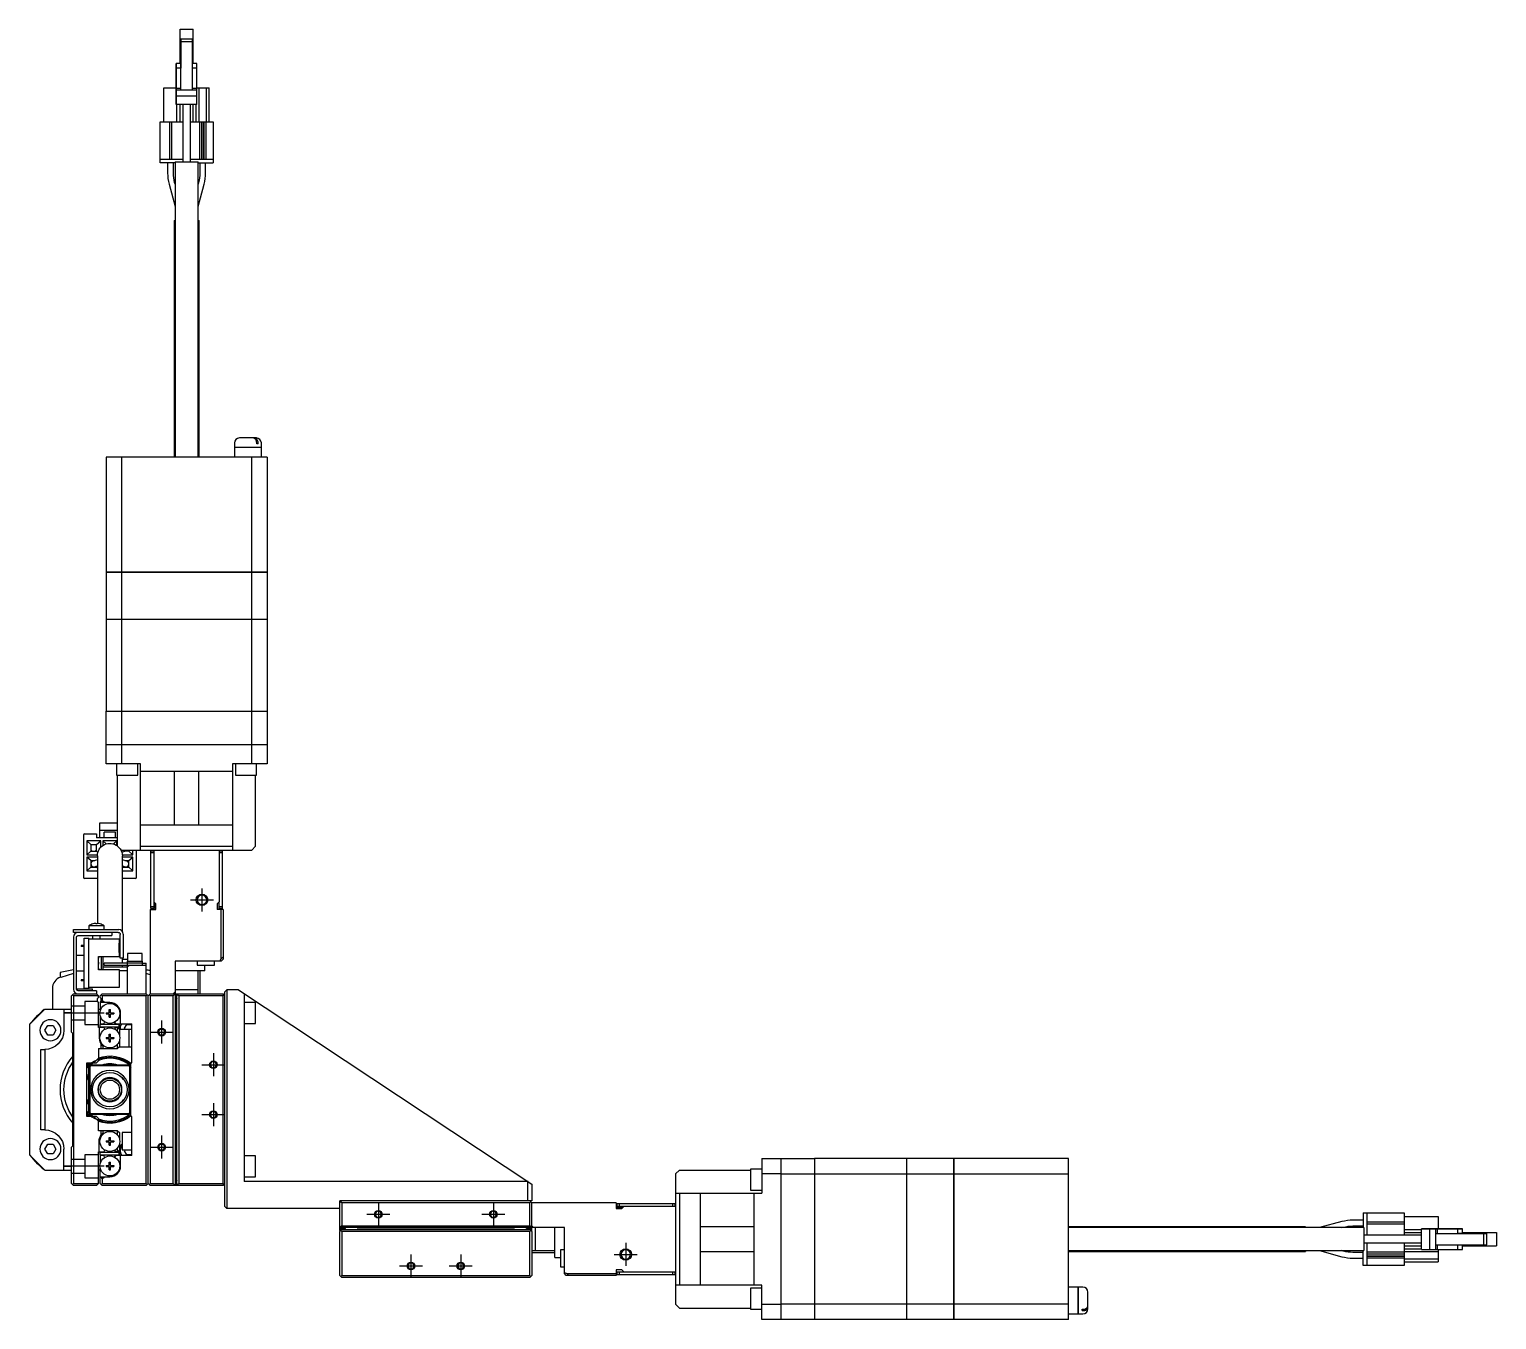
# Model space of a CAD drawing. Extents: x 0 to 1580, y -8 to 1316.
# Drawn here: x 0 to 382.6, y 493.7 to 830.3 of the extents above; entities that cross this region are included whole.
import ezdxf

# ---------------------------------------------------------------- set-up
doc = ezdxf.new("R2010")
doc.units = 0
doc.header["$LTSCALE"] = 0.5
doc.linetypes.add('CENTER', pattern=[50.8, 31.75, -6.35, 6.35, -6.35])
doc.linetypes.add('DASHED', pattern=[19.05, 12.7, -6.35])
for name, color, linetype in [('MSM_CENTER', 1, 'CENTER'), ('MSM_CONTINUOUS', 7, 'CONTINUOUS'), ('MSM_DASHED', 4, 'DASHED'), ('MSM_NARROW', 5, 'CONTINUOUS')]:
    doc.layers.add(name, color=color, linetype=linetype)

msp = doc.modelspace()

# ---------------------------------------------------------------- linework, layer by layer
at = {"layer": 'MSM_CENTER'}
for p, q in [((45, 606.24), (45, 600.24)), ((42, 603.24), (48, 603.24)), ((9, 573.74), (19.5, 573.74)), ((34.5, 571.74), (34.5, 565.74)), ((31.5, 568.74), (37.5, 568.74)), ((48, 563.24), (48, 557.24)), ((45, 560.24), (51, 560.24)), ((45, 547.24), (51, 547.24)), ((48, 550.24), (48, 544.24)), ((34.5, 541.74), (34.5, 535.74)), ((31.5, 538.74), (37.5, 538.74)), ((19.5, 533.74), (9, 533.74)), ((91, 524.24), (91, 518.24)), ((121, 524.24), (121, 518.24)), ((88, 521.24), (94, 521.24)), ((118, 521.24), (124, 521.24)), ((155.5, 513.74), (155.5, 507.74)), ((99.5, 510.74), (99.5, 504.74)), ((112.5, 510.74), (112.5, 504.74)), ((152.5, 510.74), (158.5, 510.74)), ((96.5, 507.74), (102.5, 507.74)), ((109.5, 507.74), (115.5, 507.74))]:
    msp.add_line(p, q, dxfattribs=at)
at = {"layer": 'MSM_CONTINUOUS'}
for p, q in [((39.3, 830.34), (42.7, 830.34)), ((39.3, 821.44), (39.3, 830.34)), ((39.3, 821.44), (39.3, 830.34)), ((39.3, 821.44), (39.3, 830.34)), ((42.7, 821.44), (42.7, 830.34)), ((39.5, 827.04), (39.5, 827.74)), ((42.5, 827.74), (39.5, 827.74)), ((39.5, 827.74), (39.5, 826.24)), ((42.5, 827.04), (39.5, 827.04)), ((39.5, 814.44), (39.5, 827.04)), ((42.5, 827.04), (42.5, 827.74)), ((42.5, 814.44), (42.5, 827.04)), ((39.5, 826.24), (39.5, 824.74)), ((39.5, 824.87), (39.5, 820.19)), ((39.5, 824.74), (39.5, 824.87)), ((38.3, 820.49), (38.3, 821.44)), ((38.3, 821.44), (38.3, 811.74)), ((39.5, 821.44), (38.3, 821.44)), ((38.3, 820.19), (38.3, 820.49)), ((38.3, 814.94), (38.3, 820.19)), ((39.5, 820.19), (38.3, 820.19)), ((39.5, 820.49), (39.5, 820.19)), ((39.5, 814.94), (39.5, 820.19)), ((43.7, 821.44), (42.5, 821.44)), ((43.7, 820.19), (42.5, 820.19)), ((43.7, 820.49), (43.7, 821.44)), ((43.7, 820.19), (43.7, 820.49)), ((43.7, 814.94), (43.7, 820.19)), ((35.1, 815.09), (38.3, 815.09)), ((35.1, 806.19), (35.1, 815.09)), ((38.3, 818.69), (38.3, 818.51)), ((38.3, 818.39), (38.3, 818.69)), ((38.3, 818.51), (38.3, 812.94)), ((38.3, 810.74), (38.3, 818.39)), ((38.3, 814.44), (38.3, 814.94)), ((39.5, 814.94), (38.3, 814.94)), ((39.5, 814.44), (39.5, 814.94)), ((43.7, 814.94), (42.5, 814.94)), ((43.7, 815.09), (46.9, 815.09)), ((43.7, 814.44), (43.7, 814.94)), ((44.25, 806.19), (44.25, 815.09)), ((46.15, 806.19), (46.15, 815.09)), ((46.9, 806.19), (46.9, 815.09)), ((38.3, 812.94), (38.3, 814.44)), ((43.7, 814.44), (38.3, 814.44)), ((43.7, 812.94), (38.3, 812.94)), ((38.3, 811.74), (38.3, 810.74)), ((43.7, 812.94), (43.7, 814.44)), ((43.7, 810.74), (43.7, 812.94)), ((38.3, 810.74), (38.3, 810.74)), ((43.7, 810.74), (38.3, 810.74)), ((38.5, 806.19), (38.5, 810.74)), ((39.3, 806.19), (39.3, 810.74)), ((40, 810.74), (40, 803.38)), ((40, 810.74), (40, 802.84)), ((42, 803.38), (42, 810.74)), ((42.7, 806.19), (42.7, 810.74)), ((43.5, 806.19), (43.5, 810.74)), ((34.1, 795.49), (34.1, 806.19)), ((34.1, 806.19), (40, 806.19)), ((36.55, 806.19), (36.55, 796.49)), ((37.05, 806.19), (37.05, 796.49)), ((42, 806.19), (47.9, 806.19)), ((44.4, 806.19), (44.4, 796.49)), ((44.9, 806.19), (44.9, 796.49)), ((44.95, 806.19), (44.95, 796.49)), ((45.45, 806.19), (45.45, 796.49)), ((45.5, 806.19), (45.5, 796.49)), ((46, 806.19), (46, 796.49)), ((47.9, 806.19), (47.9, 795.49)), ((40, 803.38), (40, 802.12)), ((40, 802.84), (40, 802.64)), ((40, 802.64), (40, 795.74)), ((40, 802.12), (40, 795.74)), ((42, 802.12), (42, 803.38)), ((42, 795.74), (42, 802.12)), ((34.1, 796.49), (40, 796.49)), ((42, 796.49), (47.9, 796.49)), ((38, 795.49), (34.1, 795.49)), ((36.05, 795.49), (36.05, 792.86)), ((37.55, 792.86), (37.55, 795.49)), ((38, 795.74), (44, 795.74)), ((38, 795.74), (38, 718.74)), ((44, 718.74), (44, 795.74)), ((44, 795.49), (47.9, 795.49)), ((44.45, 795.49), (44.45, 792.86)), ((45.95, 792.86), (45.95, 795.49)), ((36.43, 789.98), (38, 784.12)), ((38, 789.91), (37.88, 790.37)), ((44.12, 790.36), (44, 789.91)), ((44, 784.12), (45.57, 789.97)), ((37.75, 780.49), (38, 780.49)), ((37.75, 780.49), (37.75, 718.74)), ((44, 780.49), (44.25, 780.49)), ((44.25, 718.74), (44.25, 780.49)), ((59.2, 723.74), (54.8, 723.74)), ((53.5, 722.44), (53.5, 721.29)), ((60.5, 721.29), (53.5, 721.29)), ((60.5, 721.24), (53.5, 721.24)), ((53.5, 721.24), (53.5, 718.74)), ((53.55, 721.29), (53.55, 721.24)), ((59.29, 722.24), (59.29, 722.44)), ((59.65, 722.24), (59.29, 722.24)), ((59.65, 722.24), (59.65, 722.44)), ((60.45, 721.24), (60.45, 721.29)), ((60.5, 721.29), (60.5, 722.44)), ((60.5, 718.74), (60.5, 721.24)), ((20, 718.74), (20, 688.79)), ((62, 718.74), (20, 718.74)), ((24.03, 718.74), (24.03, 688.79)), ((57.97, 718.74), (57.97, 688.79)), ((62, 718.74), (62, 688.79)), ((20, 688.79), (62, 688.79)), ((20, 688.74), (20, 676.49)), ((20, 688.74), (62, 688.74)), ((20.05, 688.79), (20.05, 688.74)), ((24.03, 688.74), (24.03, 676.49)), ((24.29, 688.79), (24.29, 688.74)), ((57.71, 688.79), (57.71, 688.74)), ((57.97, 688.74), (57.97, 676.49)), ((61.95, 688.79), (61.95, 688.74)), ((62, 688.74), (62, 676.49)), ((20, 676.49), (62, 676.49)), ((20, 676.44), (20, 652.49)), ((20, 676.44), (62, 676.44)), ((20.05, 676.49), (20.05, 676.44)), ((24.03, 676.44), (24.03, 652.49)), ((24.29, 676.49), (24.29, 676.44)), ((57.71, 676.49), (57.71, 676.44)), ((57.97, 676.44), (57.97, 652.49)), ((61.95, 676.49), (61.95, 676.44)), ((62, 676.44), (62, 652.49)), ((20, 652.49), (62, 652.49)), ((20, 652.44), (62, 652.44)), ((20, 638.74), (20, 652.44)), ((20.05, 652.49), (20.05, 652.44)), ((24.03, 652.44), (24.03, 643.74)), ((24.29, 652.49), (24.29, 652.44)), ((57.71, 652.49), (57.71, 652.44)), ((57.97, 652.44), (57.97, 643.74)), ((61.95, 652.49), (61.95, 652.44)), ((62, 652.44), (62, 638.74)), ((20, 643.74), (62, 643.74)), ((24, 643.74), (24, 638.74)), ((58, 638.74), (58, 643.74)), ((29, 638.74), (20, 638.74)), ((22.75, 638.74), (22.75, 635.74)), ((22.75, 635.74), (28.25, 635.74)), ((23, 617.24), (23, 635.74)), ((28.25, 635.74), (28.25, 638.74)), ((29, 616.24), (29, 638.74)), ((53, 636.74), (29, 636.74)), ((37.79, 636.74), (37.79, 622.74)), ((44.21, 622.74), (44.21, 636.74)), ((62, 638.74), (53, 638.74)), ((53, 638.74), (53, 616.24)), ((53.75, 638.74), (53.75, 635.74)), ((53.75, 635.74), (59.25, 635.74)), ((59, 617.24), (59, 635.74)), ((59.25, 635.74), (59.25, 638.74)), ((14.1, 620.14), (14.1, 609.14)), ((14.4, 620.44), (17.5, 620.44)), ((17.5, 620.44), (17.5, 619.44)), ((23, 623.24), (18.3, 623.24)), ((18.3, 623.24), (18.3, 619.44)), ((23, 621.33), (18.3, 621.33)), ((22.5, 620.94), (19.5, 620.94)), ((19.5, 619.44), (19.5, 620.94)), ((22.5, 619.44), (22.5, 620.94)), ((53, 622.74), (29, 622.74)), ((18.6, 618.64), (15, 618.64)), ((15, 618.64), (15, 614.99)), ((16.05, 617.69), (15, 618.64)), ((16.05, 617.69), (16.05, 615.94)), ((16.05, 617.69), (17.55, 617.69)), ((16.42, 615.94), (16.05, 616.31)), ((17.55, 616.31), (17.17, 615.94)), ((23, 619.44), (17.5, 619.44)), ((17.55, 617.69), (18.6, 618.64)), ((17.55, 615.94), (17.55, 617.69)), ((18.6, 616.93), (18.6, 618.64)), ((22.8, 618.64), (19.2, 618.64)), ((19.2, 618.64), (19.2, 617.45)), ((20.07, 617.85), (19.2, 618.64)), ((21.93, 617.85), (22.8, 618.64)), ((22.8, 617.45), (22.8, 618.64)), ((23, 617.24), (24, 616.24)), ((24, 616.24), (58, 616.24)), ((24.1, 615.73), (25.4, 616.09)), ((25.87, 616.24), (25.57, 615.94)), ((25.95, 615.94), (25.95, 616.24)), ((27, 614.99), (27, 616.24)), ((27.9, 609.14), (27.9, 616.24)), ((29, 617.24), (53, 617.24)), ((31.7, 601.04), (31.7, 616.04)), ((31.7, 616.04), (32.5, 616.04)), ((32.5, 616.24), (32.5, 601.04)), ((49.5, 616.24), (49.5, 602.74)), ((49.5, 616.04), (50.3, 616.04)), ((50.3, 616.04), (50.3, 601.04)), ((58, 616.24), (59, 617.24)), ((16.05, 615.94), (15, 614.99)), ((15, 614.99), (17.76, 614.99)), ((15, 614.39), (15, 610.84)), ((17.75, 614.39), (15, 614.39)), ((16.05, 613.49), (15, 614.39)), ((16.05, 615.94), (17.55, 615.94)), ((16.05, 613.49), (16.05, 611.74)), ((16.05, 613.49), (17.11, 613.49)), ((17.75, 613.68), (16.59, 613.33)), ((17.55, 615.94), (17.88, 615.64)), ((17.75, 614.74), (17.75, 597.12)), ((24.27, 615.78), (24.12, 615.64)), ((24.24, 614.99), (27, 614.99)), ((24.25, 595.07), (24.25, 614.74)), ((27, 614.39), (24.25, 614.39)), ((25.41, 613.33), (24.25, 613.68)), ((25.95, 615.94), (24.86, 615.94)), ((24.89, 613.49), (25.95, 613.49)), ((25.95, 615.94), (27, 614.99)), ((25.95, 613.49), (27, 614.39)), ((25.95, 611.74), (25.95, 613.49)), ((27, 610.84), (27, 614.39)), ((32.5, 615.54), (31.7, 615.54)), ((50.3, 615.54), (49.5, 615.54)), ((17.75, 608.84), (14.4, 608.84)), ((16.05, 611.74), (15, 610.84)), ((15, 610.84), (17.75, 610.84)), ((16.42, 611.74), (16.05, 612.11)), ((16.05, 611.74), (17.55, 611.74)), ((17.01, 611.9), (17.75, 612.11)), ((17.46, 612.03), (17.17, 611.74)), ((17.55, 611.74), (17.55, 612.05)), ((17.55, 611.74), (17.75, 611.57)), ((24.25, 612.11), (24.99, 611.9)), ((24.45, 611.74), (24.25, 611.57)), ((24.25, 610.84), (27, 610.84)), ((27.6, 608.84), (24.25, 608.84)), ((24.45, 612.05), (24.45, 611.74)), ((24.45, 611.74), (25.95, 611.74)), ((24.82, 611.74), (24.54, 612.03)), ((25.95, 612.11), (25.57, 611.74)), ((25.95, 611.74), (27, 610.84)), ((31.5, 600.74), (31.5, 578.74)), ((31.5, 600.74), (33, 600.74)), ((31.7, 601.54), (32.5, 601.54)), ((32.5, 601.04), (31.7, 601.04)), ((32.5, 602.74), (33, 602.24)), ((32.75, 602.49), (32.75, 600.74)), ((33, 600.74), (33, 602.24)), ((49, 602.24), (49.5, 602.74)), ((49, 602.24), (49, 600.74)), ((50.5, 600.74), (49, 600.74)), ((49.5, 601.04), (49.5, 602.74)), ((49.5, 601.54), (50.3, 601.54)), ((50.3, 601.04), (49.5, 601.04)), ((50, 587.85), (50, 600.74)), ((50.5, 600.74), (50.5, 587.74)), ((16.57, 597), (16.55, 597)), ((17.3, 597), (17.3, 597.13)), ((17.7, 597), (17.3, 597)), ((17.7, 597.13), (17.7, 597)), ((18.45, 597), (18.43, 597)), ((11.5, 594.74), (11.5, 595.54)), ((11.5, 595.54), (23.3, 595.54)), ((23.2, 594.74), (11.5, 594.74)), ((11.5, 593.54), (11.5, 579.94)), ((12.3, 579.94), (12.3, 593.54)), ((12.7, 593.94), (21.5, 593.94)), ((14.3, 593.24), (15.5, 593.24)), ((14.3, 580.24), (14.3, 593.24)), ((19.5, 596.44), (15.5, 596.44)), ((15.5, 596.44), (15.5, 595.54)), ((15.5, 580.24), (15.5, 593.24)), ((16.5, 593.94), (16.5, 592.99)), ((18.5, 592.99), (18.5, 593.94)), ((19.5, 595.54), (19.5, 596.44)), ((21.5, 594.74), (21.5, 593.94)), ((23.7, 588.04), (23.7, 594.24)), ((24.5, 594.34), (24.5, 588.04)), ((14.3, 591.36), (13.5, 591.36)), ((13.5, 591.36), (13.5, 591.11)), ((14.3, 591.11), (13.5, 591.11)), ((23.5, 592.99), (15.5, 592.99)), ((23.4, 589.49), (23.4, 591.99)), ((23.5, 591.99), (23.4, 591.99)), ((23.4, 591.19), (23.5, 591.19)), ((23.4, 590.81), (23.5, 590.81)), ((23.4, 590.66), (23.5, 590.66)), ((23.4, 590.29), (23.5, 590.29)), ((23.5, 589.49), (23.4, 589.49)), ((23.5, 591.99), (23.5, 592.99)), ((23.5, 590.29), (23.5, 591.19)), ((23.5, 588.49), (23.5, 589.49)), ((29.4, 589.24), (25.6, 589.24)), ((25.6, 589.24), (25.6, 587.24)), ((29.4, 587.24), (29.4, 589.24)), ((14.3, 588.74), (12.3, 588.74)), ((18, 588.49), (23.5, 588.49)), ((18, 584.99), (18, 588.49)), ((18.7, 588.49), (18.7, 584.99)), ((19.2, 588.49), (19.2, 584.99)), ((19.2, 585.74), (25.5, 585.74)), ((19.5, 586.24), (19.5, 586.74)), ((29.5, 586.74), (19.5, 586.74)), ((19.5, 586.24), (30.5, 586.24)), ((24.5, 588.04), (23.7, 588.04)), ((24.25, 586.74), (24.25, 588.04)), ((24.25, 587.74), (25.6, 587.74)), ((24.25, 585.74), (24.25, 586.24)), ((25.5, 587.24), (25.5, 578.74)), ((25.5, 587.24), (29.5, 587.24)), ((25.5, 585.74), (26, 586.24)), ((29.5, 586.24), (29.5, 587.24)), ((29.5, 586.74), (30.5, 586.74)), ((30.5, 578.74), (30.5, 586.74)), ((38, 587.24), (38, 528.74)), ((50, 587.24), (38, 587.24)), ((43.75, 587.24), (43.75, 586.24)), ((43.75, 586.24), (48.25, 586.24)), ((45.75, 584.74), (45.75, 586.24)), ((48.25, 586.24), (48.25, 587.24)), ((49.69, 587.24), (50, 587.85)), ((50, 587.85), (50.5, 588.35)), ((50.5, 587.74), (50, 587.24)), ((8, 584.31), (8, 582.99)), ((11.5, 584), (8.17, 583.04)), ((12.3, 584.74), (14.3, 584.74)), ((13.5, 582.36), (13.5, 582.11)), ((14.3, 582.36), (13.5, 582.36)), ((14.3, 582.11), (13.5, 582.11)), ((23.5, 584.99), (18, 584.99)), ((23.5, 580.49), (23.5, 584.99)), ((25.5, 584.74), (23.5, 584.74)), ((31.5, 583.71), (30.5, 584)), ((45.75, 584.74), (38, 584.74)), ((44, 578.74), (44, 584.74)), ((44.5, 578.74), (44.5, 584.74)), ((6, 580.16), (6, 574.74)), ((11, 578.24), (11.5, 578.74)), ((11, 568.74), (11, 578.24)), ((11.25, 578.49), (11.5, 578.24)), ((11.5, 578.74), (17.5, 578.74)), ((11.5, 578.24), (11.5, 529.24)), ((18, 578.24), (11.5, 578.24)), ((12.5, 580.04), (16.5, 580.04)), ((12.5, 580.04), (12.5, 579.59)), ((17.5, 579.54), (12.7, 579.54)), ((14.3, 580.24), (15.5, 580.24)), ((15.22, 580.24), (15.22, 580.04)), ((15.5, 580.49), (23.5, 580.49)), ((16.5, 579.54), (16.5, 580.04)), ((17.5, 579.54), (17.5, 578.74)), ((17.5, 578.74), (18, 578.24)), ((18, 577.8), (18, 578.24)), ((18.5, 578.24), (19, 578.74)), ((18.5, 577.8), (18.5, 578.24)), ((18.75, 578.49), (19, 578.24)), ((19, 578.74), (30.5, 578.74)), ((19, 578.24), (19, 577.04)), ((30.5, 578.24), (19, 578.24)), ((31, 578.24), (30.5, 578.74)), ((30.5, 578.24), (30.75, 578.49)), ((30.5, 529.24), (30.5, 578.24)), ((31.5, 578.74), (31, 578.24)), ((31, 529.24), (31, 578.24)), ((31.5, 578.24), (31.25, 578.49)), ((31.5, 578.74), (38.7, 578.74)), ((31.5, 578.24), (31.5, 529.24)), ((37.5, 578.24), (31.5, 578.24)), ((38, 579.24), (37.5, 578.74)), ((38, 578.74), (37.5, 578.24)), ((37.5, 529.24), (37.5, 578.24)), ((44, 579.74), (38, 579.74)), ((38.2, 578.74), (38.2, 577.34)), ((38.4, 578.34), (38.4, 577.64)), ((39, 578.74), (38.5, 578.24)), ((38.5, 529.24), (38.5, 578.24)), ((38.7, 578.74), (38.8, 578.64)), ((38.7, 578.64), (38.9, 578.64)), ((38.75, 578.49), (39, 578.24)), ((39, 578.74), (50.5, 578.74)), ((39, 578.24), (39, 529.24)), ((50.5, 578.24), (39, 578.24)), ((51, 578.24), (50.5, 578.74)), ((50.5, 578.24), (50.75, 578.49)), ((50.5, 529.24), (50.5, 578.24)), ((51, 579.24), (51.5, 579.74)), ((51, 523.24), (51, 579.24)), ((51.5, 579.74), (51.5, 522.74)), ((54.5, 579.74), (51.5, 579.74)), ((54.5, 579.74), (131, 529.11)), ((56, 578.75), (56, 529.74)), ((4, 574.74), (0, 570.74)), ((4, 574.74), (11, 574.74)), ((9, 574.74), (9, 569.24)), ((18, 569.94), (18, 576.48)), ((18, 574.74), (18.5, 574.74)), ((18.5, 576.48), (18.5, 574.35)), ((21, 576.44), (18.5, 576.44)), ((19, 577.04), (18.58, 576.44)), ((19.6, 576.44), (19, 577.04)), ((20.85, 574.64), (21.14, 574.64)), ((20.85, 573.84), (20.85, 574.64)), ((21.14, 574.11), (20.85, 574.11)), ((21.14, 573.84), (21.14, 574.64)), ((38.5, 577.34), (38.2, 577.34)), ((38.38, 574.24), (38.38, 533.24)), ((38.5, 574.24), (38.38, 574.24)), ((59, 576.49), (56, 576.49)), ((59, 570.99), (59, 576.49)), ((0, 570.74), (0, 536.74)), ((4.06, 569.24), (4.78, 570.49)), ((4.78, 570.49), (6.22, 570.49)), ((6.22, 570.49), (6.94, 569.24)), ((11, 573.74), (9, 573.74)), ((18.4, 573.74), (18, 573.74)), ((23.38, 570.74), (18.38, 570.74)), ((18.38, 570.74), (18.38, 570.14)), ((18.38, 570.14), (23.38, 570.14)), ((18.5, 572.93), (18.5, 570.94)), ((18.5, 570.94), (19.46, 570.94)), ((19.46, 570.94), (19.63, 571.23)), ((20, 573.78), (20.79, 573.78)), ((20, 573.78), (20, 573.49)), ((20, 573.49), (20.79, 573.49)), ((20.53, 573.49), (20.53, 573.78)), ((20.85, 572.64), (20.85, 573.43)), ((20.85, 573.17), (21.14, 573.17)), ((20.85, 572.64), (21.14, 572.64)), ((21.14, 572.64), (21.14, 573.43)), ((21.2, 573.78), (22, 573.78)), ((21.2, 573.49), (22, 573.49)), ((21.47, 573.49), (21.47, 573.78)), ((22, 573.78), (22, 573.49)), ((22.37, 571.23), (22.54, 570.94)), ((22.54, 570.94), (26.7, 570.94)), ((23.38, 570.14), (23.38, 570.74)), ((23.8, 570.94), (23.8, 573.64)), ((24.85, 569.74), (25.42, 570.74)), ((25.42, 570.74), (26.58, 570.74)), ((26.58, 570.74), (26.7, 570.53)), ((26.7, 560.74), (26.7, 570.94)), ((56, 570.99), (59, 570.99)), ((4.78, 567.99), (4.06, 569.24)), ((6.22, 567.99), (4.78, 567.99)), ((6.94, 569.24), (6.22, 567.99)), ((11.35, 568.39), (11, 568.74)), ((11.35, 539.09), (11.35, 568.39)), ((19.46, 569.94), (18, 569.94)), ((18.2, 569.94), (18.2, 567.24)), ((19.46, 569.94), (19.63, 569.65)), ((20, 567.38), (20.79, 567.38)), ((20, 567.38), (20, 567.09)), ((20, 567.09), (20.79, 567.09)), ((20.53, 567.09), (20.53, 567.38)), ((20.85, 568.24), (21.14, 568.24)), ((20.85, 567.44), (20.85, 568.24)), ((21.14, 567.71), (20.85, 567.71)), ((20.85, 566.24), (20.85, 567.03)), ((20.85, 566.77), (21.14, 566.77)), ((21.14, 567.44), (21.14, 568.24)), ((21.14, 566.24), (21.14, 567.03)), ((21.2, 567.38), (22, 567.38)), ((21.2, 567.09), (22, 567.09)), ((21.47, 567.09), (21.47, 567.38)), ((22, 567.38), (22, 567.09)), ((22.37, 569.65), (22.54, 569.94)), ((23, 569.94), (22.54, 569.94)), ((23, 568.9), (23, 569.94)), ((23, 569.94), (23.5, 569.44)), ((23.5, 569.44), (23.5, 567.95)), ((26.7, 569.44), (23.5, 569.44)), ((23.5, 566.53), (23.5, 564.94)), ((25.02, 569.44), (24.85, 569.74)), ((26, 564.94), (26, 569.44)), ((3, 543.24), (3, 564.24)), ((3, 564.24), (4, 564.24)), ((4, 564.24), (4, 543.24)), ((18, 564.44), (23, 564.44)), ((18, 564.44), (18, 561.24)), ((18.7, 564.44), (18.7, 565.64)), ((19.2, 565.09), (19.2, 564.44)), ((20.85, 566.24), (21.14, 566.24)), ((23, 564.44), (23, 565.58)), ((23.5, 564.94), (23, 564.44)), ((23.5, 564.94), (26.7, 564.94)), ((15, 560.74), (17.5, 560.74)), ((15, 546.74), (15, 560.74)), ((15.5, 559.44), (16.3, 560.24)), ((15.5, 548.04), (15.5, 559.44)), ((15.8, 559.74), (15.8, 547.74)), ((26, 559.94), (16, 559.94)), ((16.3, 560.24), (25.7, 560.24)), ((16.79, 560.74), (18, 561.95)), ((18, 561.24), (17.5, 560.74)), ((25.7, 560.24), (26, 559.94)), ((26.2, 559.74), (26, 559.94)), ((26.2, 547.74), (26.2, 559.74)), ((26.2, 559.74), (26.5, 559.44)), ((26.5, 546.74), (26.5, 560.74)), ((26.5, 560.74), (26.7, 560.74)), ((24.2, 556.71), (24.2, 556.9)), ((24.2, 556.71), (24.42, 556.49)), ((24.42, 556.66), (24.42, 556.49)), ((24.42, 556.49), (24.56, 556.49)), ((18.03, 552.68), (18.03, 552.68)), ((23.96, 552.68), (23.96, 552.68)), ((24.42, 550.99), (24.2, 550.76)), ((24.42, 550.99), (24.42, 550.82)), ((24.56, 550.99), (24.42, 550.99)), ((24.56, 550.99), (24.56, 550.99)), ((15.8, 547.74), (15.5, 548.04)), ((15.8, 547.74), (16, 547.54)), ((16, 547.54), (26, 547.54)), ((16.3, 547.24), (16, 547.54)), ((25.7, 547.24), (16.3, 547.24)), ((19.56, 550.94), (19.62, 550.94)), ((19.69, 550.88), (19.62, 550.94)), ((22.37, 550.94), (22.31, 550.88)), ((22.37, 550.94), (22.44, 550.94)), ((24.2, 550.58), (24.2, 550.76)), ((26.5, 548.04), (25.7, 547.24)), ((17.5, 546.74), (15, 546.74)), ((18, 545.53), (16.79, 546.74)), ((17.5, 546.74), (18, 546.24)), ((18, 543.04), (18, 546.24)), ((26.7, 546.74), (26.5, 546.74)), ((26.7, 536.54), (26.7, 546.74)), ((4, 543.24), (3, 543.24)), ((4.06, 538.24), (4.78, 539.49)), ((4.78, 539.49), (6.22, 539.49)), ((6.22, 539.49), (6.94, 538.24)), ((23, 543.04), (18, 543.04)), ((18.2, 537.54), (18.2, 540.24)), ((18.7, 541.84), (18.7, 543.04)), ((19.2, 543.04), (19.2, 542.38)), ((20, 540.38), (20.79, 540.38)), ((20, 540.38), (20, 540.09)), ((20, 540.09), (20.79, 540.09)), ((20.53, 540.09), (20.53, 540.38)), ((20.85, 541.24), (21.14, 541.24)), ((20.85, 540.44), (20.85, 541.24)), ((21.14, 540.71), (20.85, 540.71)), ((20.85, 539.24), (20.85, 540.03)), ((20.85, 539.77), (21.14, 539.77)), ((21.14, 540.44), (21.14, 541.24)), ((21.14, 539.24), (21.14, 540.03)), ((21.2, 540.38), (22, 540.38)), ((21.2, 540.09), (22, 540.09)), ((21.47, 540.09), (21.47, 540.38)), ((22, 540.38), (22, 540.09)), ((23, 541.9), (23, 543.04)), ((23, 543.04), (23.5, 542.54)), ((23.5, 542.54), (23.5, 540.95)), ((23.5, 539.53), (23.5, 538.04)), ((24.2, 542.54), (24.2, 538.04)), ((26.7, 542.54), (24.2, 542.54)), ((0, 536.74), (4, 532.74)), ((4.78, 536.99), (4.06, 538.24)), ((6.22, 536.99), (4.78, 536.99)), ((6.94, 538.24), (6.22, 536.99)), ((9, 532.74), (9, 538.24)), ((11, 538.74), (11.35, 539.09)), ((11, 529.24), (11, 538.74)), ((18, 537.54), (19.46, 537.54)), ((18, 529.24), (18, 537.54)), ((23.38, 537.34), (18.38, 537.34)), ((18.38, 537.34), (18.38, 536.74)), ((18.38, 536.74), (23.38, 536.74)), ((19.46, 536.54), (18.5, 536.54)), ((18.5, 536.54), (18.5, 534.55)), ((19.63, 537.83), (19.46, 537.54)), ((19.63, 536.25), (19.46, 536.54)), ((20.85, 539.24), (21.14, 539.24)), ((22.54, 537.54), (22.37, 537.83)), ((22.54, 536.54), (22.37, 536.25)), ((23, 537.54), (22.54, 537.54)), ((26.7, 536.54), (22.54, 536.54)), ((23, 537.54), (23, 538.58)), ((23.5, 538.04), (23, 537.54)), ((23.38, 536.74), (23.38, 537.34)), ((23.8, 533.84), (23.8, 536.54)), ((24.2, 538.04), (26.7, 538.04)), ((24.85, 537.74), (25.02, 538.04)), ((25.42, 536.74), (24.85, 537.74)), ((26.58, 536.74), (25.42, 536.74)), ((26.7, 536.95), (26.58, 536.74)), ((59, 536.49), (56, 536.49)), ((59, 530.99), (59, 536.49)), ((191, 535.74), (191, 526.74)), ((191, 535.74), (204.7, 535.74)), ((196, 493.74), (196, 535.74)), ((204.7, 535.74), (204.7, 493.74)), ((204.75, 535.69), (204.7, 535.69)), ((204.75, 535.74), (204.75, 493.74)), ((228.7, 535.74), (204.75, 535.74)), ((228.7, 535.74), (228.7, 493.74)), ((228.75, 535.69), (228.7, 535.69)), ((228.75, 535.74), (228.75, 493.74)), ((241, 535.74), (228.75, 535.74)), ((241, 535.74), (241, 493.74)), ((241.05, 535.69), (241, 535.69)), ((241.05, 535.74), (241.05, 493.74)), ((271, 535.74), (241.05, 535.74)), ((271, 493.74), (271, 535.74)), ((4, 532.74), (11, 532.74)), ((9, 533.74), (11, 533.74)), ((18.4, 533.74), (18, 533.74)), ((18.5, 532.74), (18, 532.74)), ((18.5, 529.24), (18.5, 533.13)), ((20, 533.98), (20.79, 533.98)), ((20, 533.98), (20, 533.69)), ((20, 533.69), (20.79, 533.69)), ((20.53, 533.69), (20.53, 533.98)), ((20.85, 534.84), (21.14, 534.84)), ((20.85, 534.04), (20.85, 534.84)), ((21.14, 534.31), (20.85, 534.31)), ((20.85, 532.84), (20.85, 533.63)), ((20.85, 533.37), (21.14, 533.37)), ((20.85, 532.84), (21.14, 532.84)), ((21.14, 534.04), (21.14, 534.84)), ((21.14, 532.84), (21.14, 533.63)), ((21.2, 533.98), (22, 533.98)), ((21.2, 533.69), (22, 533.69)), ((21.47, 533.69), (21.47, 533.98)), ((22, 533.98), (22, 533.69)), ((38.5, 533.24), (38.38, 533.24)), ((169.5, 532.74), (168.5, 531.74)), ((169.5, 532.74), (188, 532.74)), ((188, 532.99), (188, 527.49)), ((191, 532.99), (188, 532.99)), ((11.5, 528.74), (11, 529.24)), ((11.5, 529.24), (11.25, 528.99)), ((11.5, 529.24), (18, 529.24)), ((17.5, 528.74), (11.5, 528.74)), ((18, 529.24), (17.5, 528.74)), ((18.5, 531.04), (21, 531.04)), ((19, 528.74), (18.5, 529.24)), ((18.58, 531.04), (19, 530.44)), ((19, 529.24), (18.75, 528.99)), ((19, 530.44), (19.6, 531.04)), ((19, 530.44), (19, 529.24)), ((19, 529.24), (30.5, 529.24)), ((30.5, 528.74), (19, 528.74)), ((30.75, 528.99), (30.5, 529.24)), ((30.5, 528.74), (31, 529.24)), ((31, 529.24), (31.25, 528.99)), ((31.25, 528.99), (31.5, 529.24)), ((31.25, 528.99), (31.5, 528.74)), ((31.5, 529.24), (37.5, 529.24)), ((38.7, 528.74), (31.5, 528.74)), ((37.5, 529.24), (38, 528.74)), ((38.5, 530.14), (38.2, 530.14)), ((38.2, 528.74), (38.2, 530.14)), ((38.4, 529.84), (38.4, 529.14)), ((38.5, 529.24), (39, 528.74)), ((38.8, 528.84), (38.7, 528.74)), ((38.9, 528.84), (38.7, 528.84)), ((39, 529.24), (38.75, 528.99)), ((39, 529.24), (50.5, 529.24)), ((50.5, 528.74), (39, 528.74)), ((50.75, 528.99), (50.5, 529.24)), ((50.5, 528.74), (51, 529.24)), ((56, 530.99), (59, 530.99)), ((130.04, 529.74), (56, 529.74)), ((130, 524.74), (130, 529.74)), ((131, 529.11), (131, 524.74)), ((168.5, 531.74), (168.5, 497.74)), ((196, 531.74), (191, 531.74)), ((204.7, 531.71), (196, 531.71)), ((204.75, 531.45), (204.7, 531.45)), ((228.7, 531.71), (204.75, 531.71)), ((228.75, 531.45), (228.7, 531.45)), ((241, 531.71), (228.75, 531.71)), ((241.05, 531.45), (241, 531.45)), ((271, 531.71), (241.05, 531.71)), ((81, 517.04), (81, 524.74)), ((131, 524.74), (81, 524.74)), ((81.25, 524.49), (81, 524.24)), ((81.5, 524.74), (81.25, 524.49)), ((81.25, 524.49), (81.5, 524.24)), ((81.5, 524.24), (81.5, 518.24)), ((130.5, 524.24), (81.5, 524.24)), ((131, 524.24), (130.5, 524.74)), ((130.5, 524.24), (130.75, 524.49)), ((130.5, 518.24), (130.5, 524.24)), ((131, 517.04), (131, 524.24)), ((153, 524.24), (131, 524.24)), ((153, 524.24), (153, 522.74)), ((168.5, 526.74), (191, 526.74)), ((169.5, 526.74), (169.5, 502.74)), ((175, 502.74), (175, 526.74)), ((188, 527.49), (191, 527.49)), ((189, 502.74), (189, 526.74)), ((51.5, 522.74), (51, 523.24)), ((81, 522.74), (51.5, 522.74)), ((154.75, 522.99), (153, 522.99)), ((153, 522.74), (154.5, 522.74)), ((153.3, 523.24), (153.3, 524.04)), ((153.3, 524.04), (168.3, 524.04)), ((168.5, 523.24), (153.3, 523.24)), ((153.8, 524.04), (153.8, 523.24)), ((155, 523.24), (154.5, 522.74)), ((167.8, 523.24), (167.8, 524.04)), ((168.3, 524.04), (168.3, 523.24)), ((347.75, 521.64), (358.45, 521.64)), ((347.75, 521.64), (347.75, 517.74)), ((348.75, 521.64), (348.75, 515.74)), ((358.45, 521.64), (358.45, 515.74)), ((358.45, 520.64), (367.35, 520.64)), ((367.35, 520.64), (367.35, 517.44)), ((81.5, 518.24), (81, 517.74)), ((139.5, 517.74), (81, 517.74)), ((81, 517.54), (82.4, 517.54)), ((81.1, 516.94), (81, 517.04)), ((81.25, 516.99), (81, 516.74)), ((81, 505.24), (81, 516.74)), ((81.1, 516.84), (81.1, 517.04)), ((81.5, 517.24), (81.25, 516.99)), ((81.5, 516.74), (81.25, 516.99)), ((82.1, 517.34), (81.4, 517.34)), ((81.5, 518.24), (130.5, 518.24)), ((81.5, 517.24), (130.5, 517.24)), ((130.5, 516.74), (81.5, 516.74)), ((81.5, 516.74), (81.5, 505.24)), ((82.4, 517.24), (82.4, 517.54)), ((126.5, 517.35), (85.5, 517.35)), ((85.5, 517.24), (85.5, 517.35)), ((126.5, 517.24), (126.5, 517.35)), ((129.6, 517.24), (129.6, 517.54)), ((131, 517.54), (129.6, 517.54)), ((130.6, 517.34), (129.9, 517.34)), ((131, 517.74), (130.5, 518.24)), ((130.75, 516.99), (130.5, 517.24)), ((130.75, 516.99), (130.5, 516.74)), ((130.5, 505.24), (130.5, 516.74)), ((131, 516.74), (130.75, 516.99)), ((131, 517.04), (130.9, 516.94)), ((130.9, 517.04), (130.9, 516.84)), ((131.5, 517.74), (131, 518.24)), ((131, 516.74), (131, 505.24)), ((132, 511.74), (132, 517.74)), ((137, 509.99), (137, 517.74)), ((139.5, 505.74), (139.5, 517.74)), ((189, 517.95), (175, 517.95)), ((332.75, 517.99), (271, 517.99)), ((348, 517.74), (271, 517.74)), ((332.75, 517.99), (332.75, 517.74)), ((342.23, 519.31), (336.38, 517.74)), ((342.17, 517.74), (342.63, 517.86)), ((342.24, 519.31), (342.23, 519.31)), ((347.75, 519.69), (345.12, 519.69)), ((345.12, 518.19), (347.75, 518.19)), ((348, 517.74), (348, 511.74)), ((358.45, 519.19), (348.75, 519.19)), ((358.45, 518.69), (348.75, 518.69)), ((358.45, 517.24), (363, 517.24)), ((363, 517.44), (370.65, 517.44)), ((364, 517.44), (363, 517.44)), ((363, 512.04), (363, 517.44)), ((373.7, 517.44), (364, 517.44)), ((365.2, 512.04), (365.2, 517.44)), ((365.2, 517.44), (366.7, 517.44)), ((370.77, 517.44), (365.2, 517.44)), ((366.7, 512.04), (366.7, 517.44)), ((366.7, 517.44), (367.2, 517.44)), ((367.2, 517.44), (372.45, 517.44)), ((367.2, 516.24), (367.2, 517.44)), ((370.65, 517.44), (370.95, 517.44)), ((370.95, 517.44), (370.77, 517.44)), ((372.45, 517.44), (372.75, 517.44)), ((372.45, 516.24), (372.45, 517.44)), ((372.75, 517.44), (373.7, 517.44)), ((373.7, 516.24), (373.7, 517.44)), ((354.38, 515.74), (348, 515.74)), ((354.9, 515.74), (348, 515.74)), ((348, 513.74), (354.38, 513.74)), ((348.75, 513.74), (348.75, 507.84)), ((355.64, 515.74), (354.38, 515.74)), ((354.38, 513.74), (355.64, 513.74)), ((355.1, 515.74), (354.9, 515.74)), ((363, 515.74), (355.1, 515.74)), ((363, 515.74), (355.64, 515.74)), ((355.64, 513.74), (363, 513.74)), ((358.45, 516.44), (363, 516.44)), ((358.45, 513.74), (358.45, 507.84)), ((358.45, 513.04), (363, 513.04)), ((366.7, 516.24), (367.2, 516.24)), ((366.7, 516.24), (379.3, 516.24)), ((366.7, 513.24), (379.3, 513.24)), ((367.2, 516.24), (372.45, 516.24)), ((367.2, 512.04), (367.2, 513.24)), ((377.13, 516.24), (372.45, 516.24)), ((372.75, 516.24), (372.45, 516.24)), ((372.45, 512.04), (372.45, 513.24)), ((373.7, 516.44), (382.6, 516.44)), ((373.7, 516.44), (382.6, 516.44)), ((373.7, 516.44), (382.6, 516.44)), ((373.7, 512.04), (373.7, 513.24)), ((373.7, 513.04), (382.6, 513.04)), ((377, 516.24), (377.13, 516.24)), ((378.5, 516.24), (377, 516.24)), ((380, 516.24), (378.5, 516.24)), ((379.3, 513.24), (379.3, 516.24)), ((379.3, 516.24), (380, 516.24)), ((379.3, 513.24), (380, 513.24)), ((380, 513.24), (380, 516.24)), ((382.6, 516.44), (382.6, 513.04)), ((131, 511.74), (137, 511.74)), ((131, 511.24), (137, 511.24)), ((137, 509.99), (138.5, 509.99)), ((138.5, 511.99), (138.5, 507.49)), ((139.5, 511.99), (138.5, 511.99)), ((175, 511.53), (189, 511.53)), ((271, 511.74), (348, 511.74)), ((271, 511.49), (332.75, 511.49)), ((332.75, 511.74), (332.75, 511.49)), ((336.38, 511.74), (342.23, 510.17)), ((342.62, 511.62), (342.17, 511.74)), ((347.75, 511.29), (345.12, 511.29)), ((345.12, 509.79), (347.75, 509.79)), ((347.75, 507.84), (347.75, 511.74)), ((358.45, 511.34), (348.75, 511.34)), ((358.45, 510.84), (348.75, 510.84)), ((358.45, 510.79), (348.75, 510.79)), ((358.45, 510.29), (348.75, 510.29)), ((358.45, 510.24), (348.75, 510.24)), ((358.45, 509.74), (348.75, 509.74)), ((358.45, 512.24), (363, 512.24)), ((358.45, 511.49), (367.35, 511.49)), ((358.45, 509.59), (367.35, 509.59)), ((363, 512.04), (365.2, 512.04)), ((365.2, 512.04), (366.7, 512.04)), ((366.7, 512.04), (367.2, 512.04)), ((367.2, 512.04), (372.45, 512.04)), ((367.35, 512.04), (367.35, 508.84)), ((372.45, 512.04), (372.75, 512.04)), ((372.75, 512.04), (373.7, 512.04)), ((81, 505.24), (81.25, 504.99)), ((81.25, 504.99), (81.5, 505.24)), ((81.5, 505.24), (130.5, 505.24)), ((130.5, 505.24), (130.75, 504.99)), ((130.75, 504.99), (131, 505.24)), ((138.5, 507.49), (139.5, 507.49)), ((139.5, 506.05), (140.11, 505.74)), ((140, 505.24), (139.5, 505.74)), ((153, 505.24), (140, 505.24)), ((140.11, 505.74), (153, 505.74)), ((140.11, 505.74), (140.61, 505.24)), ((154.5, 506.74), (153, 506.74)), ((153, 506.74), (153, 505.24)), ((153.3, 505.44), (153.3, 506.24)), ((153.3, 506.24), (168.5, 506.24)), ((168.3, 505.44), (153.3, 505.44)), ((153.8, 506.24), (153.8, 505.44)), ((154.5, 506.74), (155, 506.24)), ((167.8, 505.44), (167.8, 506.24)), ((168.3, 506.24), (168.3, 505.44)), ((358.45, 507.84), (347.75, 507.84)), ((358.45, 508.84), (367.35, 508.84)), ((81.25, 504.99), (81.5, 504.74)), ((130.5, 504.74), (81.5, 504.74)), ((130.5, 504.74), (130.75, 504.99)), ((191, 502.74), (168.5, 502.74)), ((188, 501.99), (188, 496.49)), ((191, 501.99), (188, 501.99)), ((191, 493.74), (191, 502.74)), ((273.5, 502.24), (271, 502.24)), ((273.5, 495.24), (273.5, 502.24)), ((273.55, 502.19), (273.5, 502.19)), ((274.7, 502.24), (273.55, 502.24)), ((273.55, 495.24), (273.55, 502.24)), ((168.5, 497.74), (169.5, 496.74)), ((191, 497.74), (196, 497.74)), ((204.7, 497.77), (196, 497.77)), ((204.75, 498.03), (204.7, 498.03)), ((228.7, 497.77), (204.75, 497.77)), ((228.75, 498.03), (228.7, 498.03)), ((241, 497.77), (228.75, 497.77)), ((241.05, 498.03), (241, 498.03)), ((271, 497.77), (241.05, 497.77)), ((276, 496.54), (276, 500.94)), ((169.5, 496.74), (188, 496.74)), ((188, 496.49), (191, 496.49)), ((204.7, 493.74), (191, 493.74)), ((204.75, 493.79), (204.7, 493.79)), ((228.7, 493.74), (204.75, 493.74)), ((228.75, 493.79), (228.7, 493.79)), ((241, 493.74), (228.75, 493.74)), ((241.05, 493.79), (241, 493.79)), ((271, 493.74), (241.05, 493.74)), ((271, 495.24), (273.5, 495.24)), ((273.5, 495.29), (273.55, 495.29)), ((273.55, 495.24), (274.7, 495.24)), ((274.5, 496.09), (274.5, 496.45)), ((274.5, 496.45), (274.7, 496.45)), ((274.5, 496.09), (274.7, 496.09))]:
    msp.add_line(p, q, dxfattribs=at)
at = {"layer": 'MSM_CONTINUOUS', "extrusion": (0, 0, -1)}
for centre, radius in [((-45, 603.24), 1.25), ((-5.5, 569.24), 2.75), ((-34.5, 568.74), 0.783), ((-21, 553.74), 5), ((-48, 560.24), 0.783), ((-21, 553.74), 3.15), ((-48, 547.24), 0.783), ((-5.5, 538.24), 2.75), ((-34.5, 538.74), 0.783), ((-91, 521.24), 0.783), ((-121, 521.24), 0.783), ((-155.5, 510.74), 1.23), ((-99.5, 507.74), 0.783), ((-112.5, 507.74), 0.783)]:
    msp.add_circle(centre, radius, dxfattribs=at)
at = {"layer": 'MSM_CONTINUOUS'}
for centre, radius in [((21, 573.64), 2.6), ((21, 567.24), 2.6), ((21, 553.74), 4.5), ((21, 553.74), 3), ((21, 540.24), 2.6), ((21, 533.84), 2.6)]:
    msp.add_circle(centre, radius, dxfattribs=at)
for centre, radius, start, end in [((47.2, 792.86), 11.15, 179.9911, 195.0006), ((34.8, 792.86), 11.15, 345.0015, 0.0068), ((54.8, 722.44), 1.3, 90, 180), ((58.33, 722.93), 0.809, 33.6126, 87.2927), ((58.65, 722.85), 0.891, 28.7486, 85.0367), ((57.68, 722.46), 1.61, 359.2584, 34.7863), ((59.2, 722.44), 1.3, 0, 90), ((57.98, 722.46), 1.66, 359.4455, 29.7231), ((14.4, 620.14), 0.3, 90, 180), ((25.2, 616.81), 0.75, 285.6242, 309.9445), ((16.8, 612.61), 0.75, 106.5209, 286.5209), ((25.2, 612.61), 0.75, 253.4791, 73.4791), ((14.4, 609.14), 0.3, 180, 270), ((27.6, 609.14), 0.3, 270, 0), ((17.5, 593.94), 3.2, 107.27, 128.6822), ((17.5, 593.94), 3.19, 93.5904, 106.9053), ((17.5, 593.94), 3.19, 73.0947, 86.4096), ((17.5, 593.94), 3.2, 51.3178, 72.73), ((12.7, 593.54), 1.2, 90, 180), ((23.3, 594.34), 1.2, 0, 90), ((17.9, 588.24), 0.25, 293.5782, 66.4218), ((17.9, 586.74), 0.25, 293.5782, 66.4218), ((17.9, 585.24), 0.25, 293.5782, 66.4218), ((9, 580.16), 3, 105.9958, 180), ((21, 525.73), 60, 99.1102, 102.5133), ((21, 525.73), 60, 79.9213, 80.8898), ((12.7, 579.94), 1.2, 180, 270), ((17.75, 577.14), 1, 318.5904, 41.4096), ((38.7, 578.34), 0.3, 90, 180), ((21, 553.74), 27, 129.3765, 140.6235), ((21, 573.64), 2.8, 0, 90), ((38.7, 577.64), 0.3, 180, 228.1897), ((20.88, 570.44), 1.59, 161.6416, 169.1069), ((20.88, 570.44), 1.59, 190.8931, 198.3584), ((20.88, 570.44), 1.59, 10.8931, 34.2044), ((20.88, 570.44), 1.59, 325.7956, 349.1069), ((26, 569.74), 2.6, 152.5136, 184.5966), ((21, 567.24), 2.8, 180, 229.9948), ((21, 570.44), 1.59, 210, 216.1972), ((21, 570.44), 1.59, 323.8028, 330), ((21, 553.74), 13, 137.9284, 222.0716), ((21, 553.74), 8.2, 121.3881, 137.0297), ((21, 553.74), 8.2, 47.8764, 111.4601), ((21, 553.74), 6.5, 147.7958, 157.3801), ((21, 553.74), 6.5, 202.6199, 212.2042), ((21, 553.74), 8.2, 222.9703, 238.6119), ((21, 553.74), 8.5, 225.0991, 310.3202), ((21, 553.74), 8.2, 248.5399, 312.1236), ((21, 540.24), 2.8, 130.0052, 145.2281), ((26, 537.74), 2.6, 133.8131, 164.0576), ((21, 553.74), 27, 219.3765, 230.6235), ((20.88, 537.04), 1.59, 161.6416, 169.1069), ((20.88, 537.04), 1.59, 190.8931, 198.3584), ((21, 537.04), 1.59, 143.8028, 150), ((20.88, 537.04), 1.59, 10.8931, 34.2044), ((20.88, 537.04), 1.59, 325.7956, 349.1069), ((21, 537.04), 1.59, 30, 36.1972), ((26, 537.74), 2.6, 175.4034, 207.4864), ((21, 533.84), 2.8, 270, 0), ((38.7, 529.84), 0.3, 131.8103, 180), ((38.7, 529.14), 0.3, 180, 270), ((81.4, 517.04), 0.3, 90, 180), ((82.1, 517.04), 0.3, 41.8103, 90), ((129.9, 517.04), 0.3, 90, 138.1897), ((130.6, 517.04), 0.3, 0, 90), ((345.12, 508.54), 11.15, 89.9911, 105.0006), ((345.12, 520.94), 11.15, 255.0015, 270.0068), ((274.7, 500.94), 1.3, 0, 90), ((274.76, 497.94), 1.5, 267.8061, 308.8693), ((274.7, 496.54), 1.3, 270, 360), ((274.76, 497.58), 1.49, 267.5922, 307.139), ((275.18, 497.06), 0.824, 305.8409, 356.8806), ((275.18, 497.42), 0.818, 308.8743, 354.3927)]:
    msp.add_arc(centre, radius, start, end, dxfattribs=at)
at = {"layer": 'MSM_CONTINUOUS', "extrusion": (0, 0, -1)}
for centre, radius, start, end in [((-47.2, 792.86), 9.65, 345.0035, 0.008), ((-34.8, 792.86), 9.65, 179.9899, 194.9986), ((-21, 614.74), 3.25, 0, 127.9799), ((-21, 614.74), 3.25, 146.7428, 180), ((-12.7, 593.54), 0.4, 0, 90), ((-23.2, 594.24), 0.5, 90, 180), ((-12.7, 579.94), 0.4, 270, 0), ((-18.75, 577.14), 1, 318.5904, 41.4096), ((-21, 570.44), 1.59, 30, 36.1972), ((-20.79, 573.84), 0.06, 180, 270), ((-20.79, 573.43), 0.06, 90, 180), ((-21.2, 573.84), 0.06, 270, 360), ((-21.2, 573.43), 0.06, 0, 90), ((-21, 570.44), 1.59, 143.8028, 150), ((-26, 569.74), 2.25, 352.3377, 32.231), ((-4, 569.24), 5, 180, 270), ((-20.79, 567.44), 0.06, 180, 270), ((-20.79, 567.03), 0.06, 90, 180), ((-21.2, 567.44), 0.06, 270, 360), ((-21.2, 567.03), 0.06, 0, 90), ((-21, 553.74), 8.5, 45.0991, 130.3202), ((-21, 553.74), 8.8, 70.0677, 128.6822), ((-21, 553.74), 12, 323.5298, 36.4702), ((-21, 553.74), 9, 48.1897, 51.0576), ((-21, 553.74), 8.8, 47.0141, 52.6982), ((-21, 553.74), 6.8, 72.9174, 107.0826), ((-21, 553.74), 6.8, 28.0725, 36.0189), ((-21, 553.74), 6.8, 323.9811, 331.9275), ((-21, 553.74), 8.8, 307.3018, 312.9859), ((-21, 553.74), 6.8, 252.9174, 287.0826), ((-21, 553.74), 9, 308.9424, 311.8103), ((-21, 553.74), 8.8, 231.3178, 289.9323), ((-4, 538.24), 5, 90, 180), ((-21, 540.24), 2.8, 0, 34.7719), ((-20.79, 540.44), 0.06, 180, 270), ((-20.79, 540.03), 0.06, 90, 180), ((-21.2, 540.44), 0.06, 270, 0), ((-21.2, 540.03), 0.06, 0, 90), ((-21, 537.04), 1.59, 323.8028, 330), ((-21, 537.04), 1.59, 210, 216.1972), ((-26, 537.74), 2.25, 327.769, 36.8699), ((-20.79, 534.04), 0.06, 180, 270), ((-20.79, 533.63), 0.06, 90, 180), ((-21.2, 534.04), 0.06, 270, 0), ((-21.2, 533.63), 0.06, 0, 90), ((-345.12, 508.53), 9.65, 75.0035, 90.008), ((-345.12, 520.94), 9.65, 269.9899, 284.9986)]:
    msp.add_arc(centre, radius, start, end, dxfattribs=at)
at = {"layer": 'MSM_DASHED'}
for p, q in [((14.5, 575.49), (11, 575.49)), ((14.5, 576.74), (14.5, 570.74)), ((17.83, 576.74), (14.5, 576.74)), ((11, 571.99), (14.5, 571.99)), ((14.5, 570.74), (18, 570.74)), ((14.5, 536.74), (14.5, 530.74)), ((18, 536.74), (14.5, 536.74)), ((14.5, 535.49), (11, 535.49)), ((11, 531.99), (14.5, 531.99)), ((14.5, 530.74), (18, 530.74))]:
    msp.add_line(p, q, dxfattribs=at)
at = {"layer": 'MSM_NARROW'}
msp.add_line((24.56, 550.99), (24.56, 550.99), dxfattribs=at)
for centre, radius in [((45, 603.24), 1.5), ((34.5, 568.74), 1), ((48, 560.24), 1), ((21, 553.74), 2.5), ((48, 547.24), 1), ((34.5, 538.74), 1), ((91, 521.24), 1), ((121, 521.24), 1), ((155.5, 510.74), 1.5), ((99.5, 507.74), 1), ((112.5, 507.74), 1)]:
    msp.add_circle(centre, radius, dxfattribs=at)

doc.saveas('drawing.dxf')
